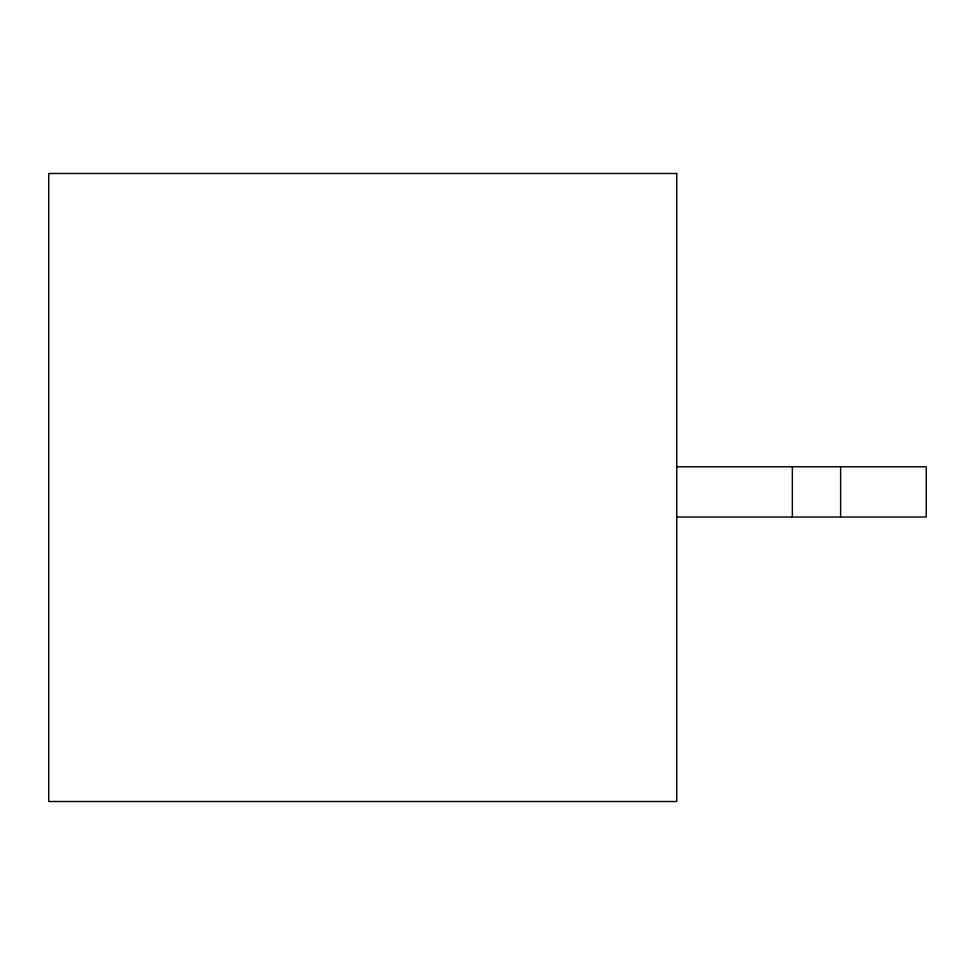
<?xml version="1.0" encoding="UTF-8"?>
<svg xmlns="http://www.w3.org/2000/svg" width="975" height="975" viewBox="0 0 975 975"><rect width="100%" height="100%" fill="white"/><g stroke="black" fill="none" stroke-linecap="round" stroke-linejoin="round"><path stroke-width="1.46" d="M676.626 466.757L926.25 466.757L926.25 517.006L676.626 517.006M840.621 466.757L840.621 517.006M792.346 466.757L792.346 517.006M676.76 173.489L48.75 173.489L48.75 801.511L676.76 801.511L676.76 173.489"/></g></svg>
